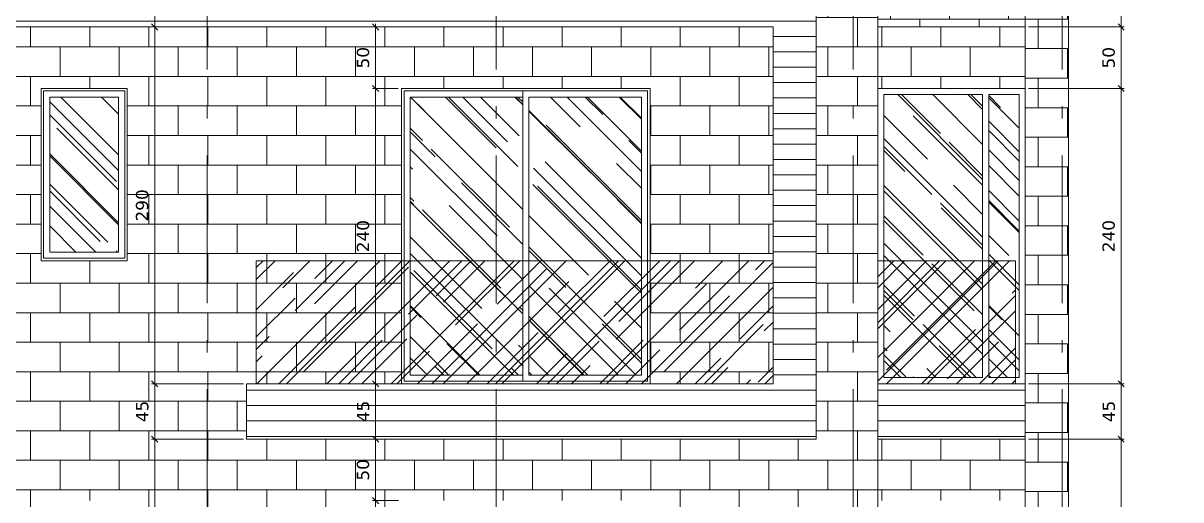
# Model space of a CAD drawing. Header units: inches. Extents: x -48 to 777, y -156 to 510.
# Drawn here: x 228.9 to 238.31, y 7.36 to 11.23 of the extents above; entities that cross this region are included whole.
import ezdxf

# ---------------------------------------------------------------- set-up
doc = ezdxf.new("R2010")
doc.units = ezdxf.units.IN
doc.header["$MEASUREMENT"] = 0
doc.linetypes.add('ACAD_ISO10W100', pattern=[18, 12, -3, 0, -3])
doc.layers.get('Defpoints').update_dxf_attribs({"lineweight": 5})
for name, color, linetype, lineweight in [('A-AXIS ST', 251, 'ACAD_ISO10W100', 5), ('A-DIM', 9, 'Continuous', 5), ('A-WINDOWS', 4, 'Continuous', 20), ('D-GLASS', 171, 'Continuous', 20), ('D-STONE', 52, 'Continuous', 20), ('D-WOOD', 32, 'Continuous', 20), ('H-GLASS', 111, 'Continuous', 5), ('H-WOOD', 26, 'Continuous', 5)]:
    doc.layers.add(name, color=color, linetype=linetype, lineweight=lineweight)
doc.layers.add('H-STONE', color=7, linetype='Continuous', lineweight=5, true_color=0xc8bd6a)
doc.styles.add('ROMAND', font='verdana.ttf')
doc.dimstyles.new('M-1.50', dxfattribs={"dimtxt": 0.1, "dimasz": 0.05, "dimexe": 0.025, "dimexo": 0.025, "dimgap": 0.05, "dimtad": 1, "dimlfac": 100, "dimrnd": 0.5, "dimzin": 9, "dimdsep": 46, "dimtxsty": 'ROMAND', "dimblk": 'OBLIQUE', "dimcen": 1, "dimdle": 0.025, "dimclrd": 256, "dimclre": 256, "dimclrt": 2, "dimadec": 0, "dimazin": 0, "dimtfac": 0.666667, "dimtmove": 2, "dimatfit": 3, "dimfxl": 0.04, "dimtolj": 1, "dimtzin": 5, "dimlwd": -1, "dimlwe": -1, "dimarcsym": 0})
pattern_1 = [(0, (79.87779, -5e-13), (0, 0.24), []), (90, (79.87779, -5e-13), (-0.24, 0.24), [0.24, -0.24])]

# ---------------------------------------------------------------- blocks, each defined once
blk = doc.blocks.new('_Oblique')
at = {"color": 0, "linetype": 'ByBlock', "lineweight": -2}
blk.add_line((-0.5, -0.5), (0.5, 0.5), dxfattribs=at)
blk = doc.blocks.new('*D595')
at = {"layer": 'A-DIM', "transparency": 16777216}
for p, q in [((229.821, 12.9525), (229.9939, 12.9525)), ((229.9689, 12.9775), (229.9689, 11.1775)), ((229.7054, 11.2025), (229.9939, 11.2025))]:
    blk.add_line(p, q, dxfattribs=at)
at = {"layer": 'Defpoints', "color": 0, "transparency": 16777216}
for p in [(229.796, 12.9525), (229.6804, 11.2025), (229.9689, 11.2025)]:
    blk.add_point(p, dxfattribs=at)
at = {"layer": 'A-DIM', "transparency": 16777216, "xscale": 0.05, "yscale": 0.05, "zscale": 0.05}
for p, rotation in [((229.9689, 12.9525), 90), ((229.9689, 11.2025), 270)]:
    blk.add_blockref('_Oblique', p, dxfattribs=dict(at, rotation=rotation))
at = {"layer": 'A-DIM', "color": 2, "transparency": 16777216, "insert": (229.8677, 12.0775), "char_height": 0.1, "attachment_point": 5, "rotation": 90, "style": 'ROMAND'}
blk.add_mtext('\\A1;175', dxfattribs=at)
blk = doc.blocks.new('*D596')
at = {"layer": 'A-DIM', "transparency": 16777216}
for p, q in [((229.7054, 11.2025), (229.9939, 11.2025)), ((229.9689, 11.2275), (229.9689, 8.2775)), ((230.6895, 8.3025), (229.9439, 8.3025))]:
    blk.add_line(p, q, dxfattribs=at)
at = {"layer": 'Defpoints', "color": 0, "transparency": 16777216}
for p in [(229.6804, 11.2025), (229.9689, 8.3025), (230.7145, 8.3025)]:
    blk.add_point(p, dxfattribs=at)
at = {"layer": 'A-DIM', "transparency": 16777216, "xscale": 0.05, "yscale": 0.05, "zscale": 0.05}
for p, rotation in [((229.9689, 11.2025), 90), ((229.9689, 8.3025), 270)]:
    blk.add_blockref('_Oblique', p, dxfattribs=dict(at, rotation=rotation))
at = {"layer": 'A-DIM', "color": 2, "transparency": 16777216, "insert": (229.8668, 9.7525), "char_height": 0.1, "attachment_point": 5, "rotation": 90, "style": 'ROMAND'}
blk.add_mtext('\\A1;290', dxfattribs=at)
blk = doc.blocks.new('*D597')
at = {"layer": 'A-DIM', "transparency": 16777216}
for p, q in [((230.6895, 8.3025), (229.9439, 8.3025)), ((229.9689, 8.3275), (229.9689, 7.8275)), ((230.6895, 7.8525), (229.9439, 7.8525))]:
    blk.add_line(p, q, dxfattribs=at)
at = {"layer": 'Defpoints', "color": 0, "transparency": 16777216}
for p in [(230.7145, 8.3025), (229.9689, 7.8525), (230.7145, 7.8525)]:
    blk.add_point(p, dxfattribs=at)
at = {"layer": 'A-DIM', "transparency": 16777216, "xscale": 0.05, "yscale": 0.05, "zscale": 0.05}
for p, rotation in [((229.9689, 8.3025), 90), ((229.9689, 7.8525), 270)]:
    blk.add_blockref('_Oblique', p, dxfattribs=dict(at, rotation=rotation))
at = {"layer": 'A-DIM', "color": 2, "transparency": 16777216, "insert": (229.8679, 8.0775), "char_height": 0.1, "attachment_point": 5, "rotation": 90, "style": 'ROMAND'}
blk.add_mtext('\\A1;45', dxfattribs=at)
blk = doc.blocks.new('*D598')
at = {"layer": 'A-DIM', "transparency": 16777216}
for p, q in [((230.6895, 7.8525), (229.9439, 7.8525)), ((229.9689, 7.8775), (229.9689, 4.9275)), ((230.6895, 4.9525), (229.9439, 4.9525))]:
    blk.add_line(p, q, dxfattribs=at)
at = {"layer": 'Defpoints', "color": 0, "transparency": 16777216}
for p in [(230.7145, 7.8525), (229.9689, 4.9525), (230.7145, 4.9525)]:
    blk.add_point(p, dxfattribs=at)
at = {"layer": 'A-DIM', "transparency": 16777216, "xscale": 0.05, "yscale": 0.05, "zscale": 0.05}
for p, rotation in [((229.9689, 7.8525), 90), ((229.9689, 4.9525), 270)]:
    blk.add_blockref('_Oblique', p, dxfattribs=dict(at, rotation=rotation))
at = {"layer": 'A-DIM', "color": 2, "transparency": 16777216, "insert": (229.8668, 6.4025), "char_height": 0.1, "attachment_point": 5, "rotation": 90, "style": 'ROMAND'}
blk.add_mtext('\\A1;290', dxfattribs=at)
blk = doc.blocks.new('*D621')
at = {"layer": 'A-DIM', "transparency": 16777216}
for p, q in [((237.4205, 12.9525), (237.8503, 12.9525)), ((237.8253, 12.9775), (237.8253, 11.1775)), ((237.0705, 11.2025), (237.8503, 11.2025))]:
    blk.add_line(p, q, dxfattribs=at)
at = {"layer": 'Defpoints', "color": 0, "transparency": 16777216}
for p in [(237.3955, 12.9525), (237.0455, 11.2025), (237.8253, 11.2025)]:
    blk.add_point(p, dxfattribs=at)
at = {"layer": 'A-DIM', "transparency": 16777216, "xscale": 0.05, "yscale": 0.05, "zscale": 0.05}
for p, rotation in [((237.8253, 12.9525), 90), ((237.8253, 11.2025), 270)]:
    blk.add_blockref('_Oblique', p, dxfattribs=dict(at, rotation=rotation))
at = {"layer": 'A-DIM', "color": 2, "transparency": 16777216, "insert": (237.7241, 12.0775), "char_height": 0.1, "attachment_point": 5, "rotation": 90, "style": 'ROMAND'}
blk.add_mtext('\\A1;175', dxfattribs=at)
blk = doc.blocks.new('*D622')
at = {"layer": 'A-DIM', "transparency": 16777216}
for p, q in [((237.0705, 11.2025), (237.8503, 11.2025)), ((237.8253, 11.2275), (237.8253, 10.6775)), ((237.0705, 10.7025), (237.8503, 10.7025))]:
    blk.add_line(p, q, dxfattribs=at)
at = {"layer": 'Defpoints', "color": 0, "transparency": 16777216}
for p in [(237.0455, 11.2025), (237.0455, 10.7025), (237.8253, 10.7025)]:
    blk.add_point(p, dxfattribs=at)
at = {"layer": 'A-DIM', "transparency": 16777216, "xscale": 0.05, "yscale": 0.05, "zscale": 0.05}
for p, rotation in [((237.8253, 11.2025), 90), ((237.8253, 10.7025), 270)]:
    blk.add_blockref('_Oblique', p, dxfattribs=dict(at, rotation=rotation))
at = {"layer": 'A-DIM', "color": 2, "transparency": 16777216, "insert": (237.7233, 10.9525), "char_height": 0.1, "attachment_point": 5, "rotation": 90, "style": 'ROMAND'}
blk.add_mtext('\\A1;50', dxfattribs=at)
blk = doc.blocks.new('*D623')
at = {"layer": 'A-DIM', "transparency": 16777216}
for p, q in [((237.0705, 10.7025), (237.8503, 10.7025)), ((237.8253, 10.7275), (237.8253, 8.2775)), ((237.0705, 8.3025), (237.8503, 8.3025))]:
    blk.add_line(p, q, dxfattribs=at)
at = {"layer": 'Defpoints', "color": 0, "transparency": 16777216}
for p in [(237.0455, 10.7025), (237.0455, 8.3025), (237.8253, 8.3025)]:
    blk.add_point(p, dxfattribs=at)
at = {"layer": 'A-DIM', "transparency": 16777216, "xscale": 0.05, "yscale": 0.05, "zscale": 0.05}
for p, rotation in [((237.8253, 10.7025), 90), ((237.8253, 8.3025), 270)]:
    blk.add_blockref('_Oblique', p, dxfattribs=dict(at, rotation=rotation))
at = {"layer": 'A-DIM', "color": 2, "transparency": 16777216, "insert": (237.7233, 9.5025), "char_height": 0.1, "attachment_point": 5, "rotation": 90, "style": 'ROMAND'}
blk.add_mtext('\\A1;240', dxfattribs=at)
blk = doc.blocks.new('*D624')
at = {"layer": 'A-DIM', "transparency": 16777216}
for p, q in [((237.0705, 8.3025), (237.8503, 8.3025)), ((237.8253, 8.3275), (237.8253, 7.8275)), ((237.0705, 7.8525), (237.8503, 7.8525))]:
    blk.add_line(p, q, dxfattribs=at)
at = {"layer": 'Defpoints', "color": 0, "transparency": 16777216}
for p in [(237.0455, 8.3025), (237.0455, 7.8525), (237.8253, 7.8525)]:
    blk.add_point(p, dxfattribs=at)
at = {"layer": 'A-DIM', "transparency": 16777216, "xscale": 0.05, "yscale": 0.05, "zscale": 0.05}
for p, rotation in [((237.8253, 8.3025), 90), ((237.8253, 7.8525), 270)]:
    blk.add_blockref('_Oblique', p, dxfattribs=dict(at, rotation=rotation))
at = {"layer": 'A-DIM', "color": 2, "transparency": 16777216, "insert": (237.7243, 8.0775), "char_height": 0.1, "attachment_point": 5, "rotation": 90, "style": 'ROMAND'}
blk.add_mtext('\\A1;45', dxfattribs=at)
blk = doc.blocks.new('*D625')
at = {"layer": 'A-DIM', "transparency": 16777216}
for p, q in [((237.0705, 7.8525), (237.8503, 7.8525)), ((237.8253, 7.8775), (237.8253, 5.9275)), ((237.0705, 5.9525), (237.8503, 5.9525))]:
    blk.add_line(p, q, dxfattribs=at)
at = {"layer": 'Defpoints', "color": 0, "transparency": 16777216}
for p in [(237.0455, 7.8525), (237.0455, 5.9525), (237.8253, 5.9525)]:
    blk.add_point(p, dxfattribs=at)
at = {"layer": 'A-DIM', "transparency": 16777216, "xscale": 0.05, "yscale": 0.05, "zscale": 0.05}
for p, rotation in [((237.8253, 7.8525), 90), ((237.8253, 5.9525), 270)]:
    blk.add_blockref('_Oblique', p, dxfattribs=dict(at, rotation=rotation))
at = {"layer": 'A-DIM', "color": 2, "transparency": 16777216, "insert": (237.7233, 6.9025), "char_height": 0.1, "attachment_point": 5, "rotation": 90, "style": 'ROMAND'}
blk.add_mtext('\\A1;190', dxfattribs=at)
blk = doc.blocks.new('*D628')
at = {"layer": 'A-DIM', "transparency": 16777216}
for p, q in [((237.4205, 12.9525), (238.6654, 12.9525)), ((238.6404, 1.5275), (238.6404, 12.9775)), ((237.4205, 1.5525), (238.6654, 1.5525))]:
    blk.add_line(p, q, dxfattribs=at)
at = {"layer": 'Defpoints', "color": 0, "transparency": 16777216}
for p in [(237.3955, 12.9525), (238.6404, 12.9525), (237.3955, 1.5525)]:
    blk.add_point(p, dxfattribs=at)
at = {"layer": 'A-DIM', "transparency": 16777216, "xscale": 0.05, "yscale": 0.05, "zscale": 0.05}
for p, rotation in [((238.6404, 12.9525), 90), ((238.6404, 1.5525), 270)]:
    blk.add_blockref('_Oblique', p, dxfattribs=dict(at, rotation=rotation))
at = {"layer": 'A-DIM', "color": 2, "transparency": 16777216, "insert": (238.5384, 7.2525), "char_height": 0.1, "attachment_point": 5, "rotation": 90, "style": 'ROMAND'}
blk.add_mtext('\\A1;1140', dxfattribs=at)
blk = doc.blocks.new('*D629')
at = {"layer": 'A-DIM', "transparency": 16777216}
for p, q in [((231.9468, 11.2025), (231.7392, 11.2025)), ((231.7642, 11.2275), (231.7642, 10.6775)), ((231.9468, 10.7025), (231.7392, 10.7025))]:
    blk.add_line(p, q, dxfattribs=at)
at = {"layer": 'Defpoints', "color": 0, "transparency": 16777216}
for p in [(231.9718, 11.2025), (231.7642, 10.7025), (231.9718, 10.7025)]:
    blk.add_point(p, dxfattribs=at)
at = {"layer": 'A-DIM', "transparency": 16777216, "xscale": 0.05, "yscale": 0.05, "zscale": 0.05}
for p, rotation in [((231.7642, 11.2025), 90), ((231.7642, 10.7025), 270)]:
    blk.add_blockref('_Oblique', p, dxfattribs=dict(at, rotation=rotation))
at = {"layer": 'A-DIM', "color": 2, "transparency": 16777216, "insert": (231.6622, 10.9525), "char_height": 0.1, "attachment_point": 5, "rotation": 90, "style": 'ROMAND'}
blk.add_mtext('\\A1;50', dxfattribs=at)
blk = doc.blocks.new('*D630')
at = {"layer": 'A-DIM', "transparency": 16777216}
for p, q in [((231.9468, 10.7025), (231.7392, 10.7025)), ((231.7642, 10.7275), (231.7642, 8.2775)), ((231.9505, 8.3025), (231.7392, 8.3025))]:
    blk.add_line(p, q, dxfattribs=at)
at = {"layer": 'Defpoints', "color": 0, "transparency": 16777216}
for p in [(231.9718, 10.7025), (231.7642, 8.3025), (231.9755, 8.3025)]:
    blk.add_point(p, dxfattribs=at)
at = {"layer": 'A-DIM', "transparency": 16777216, "xscale": 0.05, "yscale": 0.05, "zscale": 0.05}
for p, rotation in [((231.7642, 10.7025), 90), ((231.7642, 8.3025), 270)]:
    blk.add_blockref('_Oblique', p, dxfattribs=dict(at, rotation=rotation))
at = {"layer": 'A-DIM', "color": 2, "transparency": 16777216, "insert": (231.6621, 9.5025), "char_height": 0.1, "attachment_point": 5, "rotation": 90, "style": 'ROMAND'}
blk.add_mtext('\\A1;240', dxfattribs=at)
blk = doc.blocks.new('*D631')
at = {"layer": 'A-DIM', "transparency": 16777216}
for p, q in [((231.9505, 8.3025), (231.7392, 8.3025)), ((231.7642, 8.3275), (231.7642, 7.8275)), ((231.9628, 7.8525), (231.7392, 7.8525))]:
    blk.add_line(p, q, dxfattribs=at)
at = {"layer": 'Defpoints', "color": 0, "transparency": 16777216}
for p in [(231.9755, 8.3025), (231.7642, 7.8525), (231.9878, 7.8525)]:
    blk.add_point(p, dxfattribs=at)
at = {"layer": 'A-DIM', "transparency": 16777216, "xscale": 0.05, "yscale": 0.05, "zscale": 0.05}
for p, rotation in [((231.7642, 8.3025), 90), ((231.7642, 7.8525), 270)]:
    blk.add_blockref('_Oblique', p, dxfattribs=dict(at, rotation=rotation))
at = {"layer": 'A-DIM', "color": 2, "transparency": 16777216, "insert": (231.6632, 8.0775), "char_height": 0.1, "attachment_point": 5, "rotation": 90, "style": 'ROMAND'}
blk.add_mtext('\\A1;45', dxfattribs=at)
blk = doc.blocks.new('*D632')
at = {"layer": 'A-DIM', "transparency": 16777216}
for p, q in [((231.9628, 7.8525), (231.7392, 7.8525)), ((231.7642, 7.8775), (231.7642, 7.3275)), ((231.9505, 7.3525), (231.7392, 7.3525))]:
    blk.add_line(p, q, dxfattribs=at)
at = {"layer": 'Defpoints', "color": 0, "transparency": 16777216}
for p in [(231.9878, 7.8525), (231.7642, 7.3525), (231.9755, 7.3525)]:
    blk.add_point(p, dxfattribs=at)
at = {"layer": 'A-DIM', "transparency": 16777216, "xscale": 0.05, "yscale": 0.05, "zscale": 0.05}
for p, rotation in [((231.7642, 7.8525), 90), ((231.7642, 7.3525), 270)]:
    blk.add_blockref('_Oblique', p, dxfattribs=dict(at, rotation=rotation))
at = {"layer": 'A-DIM', "color": 2, "transparency": 16777216, "insert": (231.6622, 7.6025), "char_height": 0.1, "attachment_point": 5, "rotation": 90, "style": 'ROMAND'}
blk.add_mtext('\\A1;50', dxfattribs=at)
blk = doc.blocks.new('*D633')
at = {"layer": 'A-DIM', "transparency": 16777216}
for p, q in [((231.9505, 7.3525), (231.7392, 7.3525)), ((231.7642, 7.3775), (231.7642, 4.9275)), ((231.9505, 4.9525), (231.7392, 4.9525))]:
    blk.add_line(p, q, dxfattribs=at)
at = {"layer": 'Defpoints', "color": 0, "transparency": 16777216}
for p in [(231.9755, 7.3525), (231.7642, 4.9525), (231.9755, 4.9525)]:
    blk.add_point(p, dxfattribs=at)
at = {"layer": 'A-DIM', "transparency": 16777216, "xscale": 0.05, "yscale": 0.05, "zscale": 0.05}
for p, rotation in [((231.7642, 7.3525), 90), ((231.7642, 4.9525), 270)]:
    blk.add_blockref('_Oblique', p, dxfattribs=dict(at, rotation=rotation))
at = {"layer": 'A-DIM', "color": 2, "transparency": 16777216, "insert": (231.6621, 6.1525), "char_height": 0.1, "attachment_point": 5, "rotation": 90, "style": 'ROMAND'}
blk.add_mtext('\\A1;240', dxfattribs=at)

msp = doc.modelspace()

# ---------------------------------------------------------------- hatches: boundary and pattern name
at = {"layer": 'H-GLASS'}
h = msp.add_hatch(dxfattribs=at)
h.set_pattern_fill('AR-RROOF', color=256, scale=0.3, angle=135)
h.set_pattern_definition([(135, (79.8778, 2e-10), (-0.6788225, 0.25455844), [4.5, -0.6, 1.5, -0.3]), (135, (79.4896, 0.17607), (-0.0700036, -0.4942676), [0.9, -0.099, 1.8, -0.225]), (135, (79.5914, -0.07425), (-1.24521504, 0.96095812), [2.4, -0.42, 1.2, -0.3])])
h.paths.add_polyline_path([(235.89552, 8.35252), (235.89552, 10.65252), (236.6977, 10.65252), (236.6977, 8.35252)])
h = msp.add_hatch(dxfattribs=at)
h.set_pattern_fill('AR-RROOF', color=256, scale=0.3, angle=135)
h.set_pattern_definition([(135, (79.8778, 6.7), (-0.6788225, 0.25455844), [4.5, -0.6, 1.5, -0.3]), (135, (79.4896, 6.87607), (-0.0700036, -0.4942676), [0.9, -0.099, 1.8, -0.225]), (135, (79.5914, 6.62575), (-1.24521504, 0.96095812), [2.4, -0.42, 1.2, -0.3])])
h.paths.add_polyline_path([(236.7477, 10.65252), (236.99552, 10.65252), (236.99552, 8.35252), (236.7477, 8.35252)])
h = msp.add_hatch(dxfattribs=at)
h.set_pattern_fill('AR-RROOF', color=256, scale=0.3, angle=135)
h.paths.add_polyline_path([(229.67552, 10.63252), (229.11552, 10.63252), (229.11552, 9.37252), (229.67552, 9.37252)])
h = msp.add_hatch(dxfattribs=at)
h.set_pattern_fill('AR-RROOF', color=256, scale=0.3, angle=135)
h.paths.add_polyline_path([(232.96052, 10.63252), (232.04552, 10.63252), (232.04552, 8.37252), (232.96052, 8.37252)])
h = msp.add_hatch(dxfattribs=at)
h.set_pattern_fill('AR-RROOF', color=256, scale=0.3, angle=135)
h.paths.add_polyline_path([(233.01052, 8.37252), (233.92552, 8.37252), (233.92552, 10.63252), (233.01052, 10.63252)])
h = msp.add_hatch(dxfattribs=at)
h.set_pattern_fill('AR-RROOF', color=256, scale=0.3, angle=45)
h.paths.add_polyline_path([(230.79454, 9.30252), (230.79454, 8.30252), (234.99552, 8.30252), (234.99552, 9.30252)])
h = msp.add_hatch(dxfattribs=at)
h.set_pattern_fill('AR-RROOF', color=256, scale=0.3, angle=45)
h.set_pattern_definition([(45, (79.8778, -5e-13), (0.25455844, 0.6788225), [4.5, -0.6, 1.5, -0.3]), (45, (80.05386, 0.3882), (-0.4942676, 0.0700036), [0.9, -0.099, 1.8, -0.225]), (45, (79.80354, 0.28638), (0.96095812, 1.24521504), [2.4, -0.42, 1.2, -0.3])])
h.paths.add_polyline_path([(236.96552, 9.30252), (235.84552, 9.30252), (235.84552, 8.30252), (236.96552, 8.30252)])
at = {"layer": 'H-STONE'}
h = msp.add_hatch(dxfattribs=at)
h.set_pattern_fill('AR-B816', color=256, scale=0.03)
h.paths.add_polyline_path([(230.71454, 8.30252), (231.97552, 8.30252), (231.97552, 10.70252), (233.99552, 10.70252), (233.99552, 8.30252), (234.99552, 8.30252), (234.99552, 11.20252), (223.79552, 11.20252), (223.79552, 4.95252), (224.77552, 4.95252), (224.77552, 7.35252), (226.79552, 7.35252), (226.79552, 4.95252), (227.72649, 4.95252), (227.72649, 7.85252), (224.24552, 7.85252), (224.24552, 8.30252), (224.77552, 8.30252), (224.77552, 10.70252), (226.79552, 10.70252), (226.79552, 8.30252), (228.07649, 8.30252), (228.07649, 4.60252), (228.07649, 4.50252), (223.44552, 4.50252), (223.44552, 12.95252), (222.94552, 12.95252), (222.94552, 12.75252), (222.94552, 1.55252), (224.77552, 1.55252), (224.77552, 4.00252), (226.79552, 4.00252), (226.79552, 1.55252), (227.69552, 1.55252), (227.69552, 0.20252), (230.71454, 0.20252), (230.71454, 4.95252), (231.97552, 4.95252), (231.97552, 7.35252), (233.99552, 7.35252), (233.99552, 4.95252), (235.69552, 4.95252), (235.69552, 5.95252), (235.84552, 5.95252), (235.84552, 12.95252), (235.69552, 12.95252), (235.34552, 12.95252), (235.34552, 7.85252), (230.71454, 7.85252)])
h.paths.add_polyline_path([(229.04552, 9.30252), (229.04552, 10.70252), (229.74552, 10.70252), (229.74552, 9.30252)], flags=16)
h.paths.add_polyline_path([(229.74552, 7.35252), (229.74552, 5.95252), (229.04552, 5.95252), (229.04552, 7.35252)], flags=16)
h.paths.add_polyline_path([(229.74552, 3.90252), (229.74552, 2.50252), (229.04552, 2.50252), (229.04552, 3.90252)], flags=16)
h = msp.add_hatch(dxfattribs=at)
h.set_pattern_fill('AR-B816', color=256, scale=0.03)
h.set_pattern_definition([(0, (-595.89108, 58.30616), (0, 0.24), []), (90, (-595.89108, 58.30616), (-0.24, 0.24), [0.24, -0.24])])
h.paths.add_polyline_path([(237.39552, 12.95252), (235.84552, 12.95252), (235.84552, 11.20252), (237.04552, 11.20252), (237.04552, 1.55252), (237.39552, 1.55252)])
h = msp.add_hatch(dxfattribs=at)
h.set_pattern_fill('AR-B816', color=256, scale=0.03)
h.set_pattern_definition(pattern_1)
h.paths.add_polyline_path([(237.04552, 11.20252), (235.84552, 11.20252), (235.84552, 10.99919), (235.84552, 10.70252), (237.04552, 10.70252)])
h = msp.add_hatch(dxfattribs=at)
h.set_pattern_fill('AR-B816', color=256, scale=0.03)
h.set_pattern_definition(pattern_1)
h.paths.add_polyline_path([(237.04552, 7.85252), (235.84552, 7.85252), (235.84552, 7.35252), (237.04552, 7.35252)])
at = {"layer": 'H-WOOD'}
h = msp.add_hatch(dxfattribs=at)
h.set_pattern_fill('ANSI31', color=256, angle=135)
h.paths.add_polyline_path([(234.99552, 11.20252), (234.99552, 8.30252), (230.71454, 8.30252), (230.71454, 7.85252), (235.34552, 7.85252), (235.34552, 12.95252), (232.85992, 12.95252), (232.86008, 14.10252), (231.76454, 14.10252), (231.76439, 12.95252), (227.02203, 12.95252), (227.02218, 14.10252), (225.92665, 14.10252), (225.92649, 12.95252), (223.44552, 12.95252), (223.44552, 4.50252), (228.07649, 4.50252), (228.07649, 4.60252), (228.07649, 8.30252), (224.24552, 8.30252), (224.24552, 7.85252), (227.72649, 7.85252), (227.72649, 4.95252), (223.79552, 4.95252), (223.79552, 11.20252)])
h.paths.add_polyline_path([(226.77117, 12.65252), (226.17563, 12.65252), (226.17665, 13.85252), (226.77218, 13.85252)], flags=16)
h.paths.add_polyline_path([(232.01353, 12.65252), (232.01454, 13.85252), (232.61008, 13.85252), (232.60906, 12.65252)], flags=16)
h = msp.add_hatch(dxfattribs=at)
h.set_pattern_fill('ANSI31', color=256, angle=135)
h.set_pattern_definition([(180, (79.87779, -5e-13), (-3e-17, -0.125), [])])
h.paths.add_polyline_path([(237.04552, 8.30252), (235.84552, 8.30252), (235.84552, 7.85252), (237.04552, 7.85252)])

# ---------------------------------------------------------------- linework, layer by layer
at = {"layer": 'A-AXIS ST', "ltscale": 0.1}
for p, q in [((230.39552, -6.24262), (230.39552, 19.61185)), ((232.74552, -6.24262), (232.74552, 19.61185)), ((235.64552, -6.24262), (235.64552, 19.61185)), ((237.34552, -6.24262), (237.34552, 19.61185))]:
    msp.add_line(p, q, dxfattribs=at)
at = {"layer": 'A-WINDOWS'}
for points in [[(229.06552, 10.68252), (229.72552, 10.68252), (229.72552, 9.32252), (229.06552, 9.32252)], [(235.84552, 10.70252), (237.04552, 10.70252), (237.04552, 8.30252), (235.84552, 8.30252)], [(235.89552, 8.35252), (235.89552, 10.65252), (236.6977, 10.65252), (236.6977, 8.35252)], [(236.7477, 10.65252), (236.99552, 10.65252), (236.99552, 8.35252), (236.7477, 8.35252)], [(229.11552, 10.63252), (229.67552, 10.63252), (229.67552, 9.37252), (229.11552, 9.37252)], [(233.01052, 8.37252), (233.01052, 10.63252), (233.92552, 10.63252), (233.92552, 8.37252)]]:
    msp.add_lwpolyline(points, close=True, dxfattribs=at)
for points in [[(232.96052, 8.37252), (232.04552, 8.37252), (232.04552, 10.63252), (232.96052, 10.63252), (232.96052, 10.68252), (231.99552, 10.68252), (231.99552, 8.32252), (233.97552, 8.32252), (233.97552, 10.68252), (231.99552, 10.68252), (231.99552, 8.32252)], [(232.96052, 8.32252), (232.96052, 10.68252), (233.97552, 10.68252), (233.97552, 9.35252)]]:
    msp.add_lwpolyline(points, dxfattribs=at)
at = {"layer": 'D-GLASS'}
msp.add_lwpolyline([(230.79454, 8.30252), (230.79454, 9.30252), (234.99552, 9.30252)], dxfattribs=at)
msp.add_lwpolyline([(236.96552, 9.30252), (235.84552, 9.30252), (235.84552, 8.30252), (236.96552, 8.30252)], close=True, dxfattribs=at)
at = {"layer": 'D-STONE'}
for p, q in [((235.84552, 12.95252), (235.84552, 5.95252)), ((237.04552, 11.20252), (237.04552, 12.95252)), ((237.39552, 12.95252), (237.39552, 1.55252))]:
    msp.add_line(p, q, dxfattribs=at)
for points in [[(237.04552, 1.55252), (237.04552, 11.20252), (235.84552, 11.20252)], [(231.97552, 8.30252), (231.97552, 10.70252), (233.99552, 10.70252), (233.99552, 8.30252)]]:
    msp.add_lwpolyline(points, dxfattribs=at)
at = {"layer": 'D-WOOD'}
for p, q in [((235.34552, 12.95252), (235.34552, 7.85252)), ((223.79552, 11.20252), (234.99552, 11.20252)), ((234.99552, 11.20252), (234.99552, 8.30252)), ((230.71454, 8.30252), (230.71454, 7.85252)), ((230.71454, 8.30252), (234.99552, 8.30252)), ((235.84552, 8.30252), (237.04552, 8.30252)), ((230.71454, 7.85252), (235.34552, 7.85252)), ((235.84552, 7.85252), (237.04552, 7.85252))]:
    msp.add_line(p, q, dxfattribs=at)
msp.add_lwpolyline([(229.04552, 10.70252), (229.74552, 10.70252), (229.74552, 9.30252), (229.04552, 9.30252)], close=True, dxfattribs=at)

# ---------------------------------------------------------------- dimensions: what is measured, and where the dimension line sits
at = {"layer": 'A-DIM'}
for base, p1, p2, picture, middle in [((229.9689, 11.20252), (229.79595, 12.95252), (229.68037, 11.20252), '*D595', (229.86769, 12.07752)), ((237.82534, 11.20252), (237.39552, 12.95252), (237.04552, 11.20252), '*D621', (237.72413, 12.07752)), ((238.64041, 12.95252), (237.39552, 1.55252), (237.39552, 12.95252), '*D628', (238.53836, 7.25252)), ((229.9689, 8.30252), (229.68037, 11.20252), (230.71454, 8.30252), '*D596', (229.86682, 9.75252)), ((231.76421, 10.70252), (231.97176, 11.20252), (231.97176, 10.70252), '*D629', (231.66216, 10.95252)), ((237.82534, 10.70252), (237.04552, 11.20252), (237.04552, 10.70252), '*D622', (237.72329, 10.95252)), ((231.76421, 8.30252), (231.97176, 10.70252), (231.97552, 8.30252), '*D630', (231.66213, 9.50252)), ((237.82534, 8.30252), (237.04552, 10.70252), (237.04552, 8.30252), '*D623', (237.72325, 9.50252)), ((229.9689, 7.85252), (230.71454, 8.30252), (230.71454, 7.85252), '*D597', (229.86786, 8.07752)), ((231.76421, 7.85252), (231.97552, 8.30252), (231.98784, 7.85252), '*D631', (231.66317, 8.07752)), ((237.82534, 7.85252), (237.04552, 8.30252), (237.04552, 7.85252), '*D624', (237.72429, 8.07752)), ((229.9689, 4.95252), (230.71454, 7.85252), (230.71454, 4.95252), '*D598', (229.86682, 6.40252)), ((231.76421, 7.35252), (231.98784, 7.85252), (231.97552, 7.35252), '*D632', (231.66216, 7.60252)), ((237.82534, 5.95252), (237.04552, 7.85252), (237.04552, 5.95252), '*D625', (237.72329, 6.90252)), ((231.76421, 4.95252), (231.97552, 7.35252), (231.97552, 4.95252), '*D633', (231.66213, 6.15252))]:
    dim = msp.add_linear_dim(base=base, p1=p1, p2=p2, angle=90, dimstyle='M-1.50', dxfattribs=at)
    dim.commit()
    dim.dimension.update_dxf_attribs({"geometry": picture, "text_midpoint": middle})

doc.saveas('drawing.dxf')
